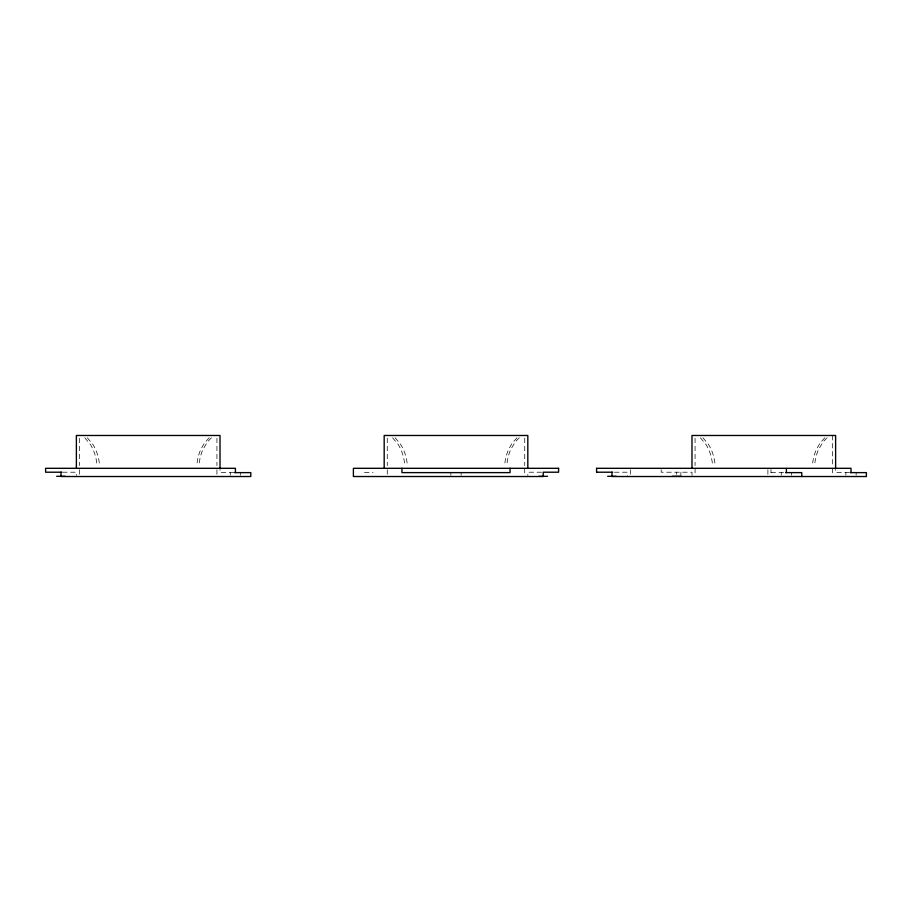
<?xml version="1.0" encoding="UTF-8"?>
<svg xmlns="http://www.w3.org/2000/svg" width="912" height="912" viewBox="0 0 912 912"><rect width="100%" height="100%" fill="white"/><g stroke="black" fill="none" stroke-linecap="round" stroke-linejoin="round"><path stroke-width="0.68" stroke-dasharray="4.56 3.42" d="M209.179 437.783L204.47 443.004L201.028 449A32.775 21.603 -90 0 0 198.953 454.301L198.406 456.194A32.786 23.119 90 0 0 196.832 466.203M211.47 437.783L207.605 441.739L203.205 449A32.775 21.603 -90 0 0 201.13 454.301L200.583 456.194A32.786 23.119 -90 0 0 199.01 466.203M516.979 437.783L512.27 443.004L508.828 449A32.775 21.603 90 0 0 506.753 454.301L506.206 456.194A32.786 23.119 -90 0 0 504.632 466.203M519.27 437.783L515.405 441.739L511.005 449A32.775 21.603 -90 0 0 508.93 454.301L508.383 456.194A32.786 23.119 -90 0 0 506.81 466.203M824.779 437.783L820.07 443.004L816.628 449A32.775 21.603 90 0 0 814.553 454.301L814.006 456.194A32.786 23.119 -90 0 0 812.432 466.203M827.07 437.783L823.205 441.739L818.805 449A32.775 21.603 -90 0 0 816.73 454.301L816.183 456.194A32.786 23.119 -90 0 0 814.61 466.203M62.575 472.211L76.369 472.211L76.38 475.448M541.625 472.211L527.831 472.211L527.82 475.448M614.494 472.211L627.342 472.211L627.353 475.448M364.492 472.416L373.088 472.416M233.768 472.621L220.031 472.621L220.02 469.395M771.005 472.621L784.742 472.621M849.368 472.621L835.631 472.621L835.62 469.395M702.935 437.783L708.419 444.361A32.809 20.178 -90 0 1 710.938 449L711.702 450.699A32.695 21.694 -90 0 1 713.572 456.194L714.062 458.132A32.285 22.891 -90 0 1 715.168 466.203M700.382 437.783L705.877 444.361A32.809 20.178 -90 0 1 708.396 449L709.148 450.699A32.684 21.683 -90 0 1 711.497 458.132L711.896 460.115A32.262 22.88 90 0 1 712.591 466.203M395.135 437.783L400.619 444.361A32.809 20.178 -90 0 1 403.138 449L403.902 450.699A32.695 21.694 -90 0 1 405.772 456.194L406.262 458.132A32.285 22.891 -90 0 1 407.368 466.203M392.582 437.783L398.077 444.361A32.809 20.178 -90 0 1 400.596 449L401.348 450.699A32.684 21.683 -90 0 1 403.697 458.132L404.096 460.115A32.262 22.88 90 0 1 404.791 466.203M87.335 437.783L92.819 444.361A32.809 20.178 -90 0 1 95.338 449L96.102 450.699A32.695 21.694 90 0 1 97.972 456.194L98.462 458.132A32.285 22.891 -90 0 1 99.568 466.203M84.782 437.783L90.277 444.361A32.809 20.178 -90 0 1 92.796 449L93.548 450.699A32.684 21.683 -90 0 1 95.897 458.132L96.296 460.115A32.262 22.88 90 0 1 96.991 466.203M856.14 472.621L856.14 475.22M845.88 472.621L845.88 475.22M832.542 435.48L832.542 465.576M832.519 468.312L832.519 475.152M791.513 472.621L791.513 475.22M781.253 472.621L781.253 475.22M770.993 469.395L770.993 472.621M767.893 469.68L767.893 476.52M695.058 438.216L695.058 465.576M695.081 468.312L695.081 475.152M691.98 475.448L691.98 472.211L661.211 472.211L661.2 468.312M680.899 472.211L680.899 476.315M676.59 472.211L676.59 474.365M630.454 469.68L630.454 475.152M524.742 438.216L524.742 465.576M524.719 468.312L524.719 475.152M461.13 472.621L461.13 475.22M450.87 472.621L450.87 475.22M387.258 438.216L387.258 465.576M387.281 469.68L387.281 475.152M240.54 472.621L240.54 475.22M230.28 472.621L230.28 475.22M216.942 438.216L216.942 465.576M216.919 469.68L216.919 476.52M79.458 438.216L79.458 465.576M79.481 469.68L79.481 476.52"/><path stroke-width="1.37" d="M596.585 468.312L786.383 468.312L786.383 472.621M786.885 468.312L851.01 468.312L851.01 472.621M61.731 472.211L45.611 472.211L45.6 468.312L235.41 468.312L235.41 472.621M596.585 472.211L612.693 472.211M234.669 472.621L250.789 472.621L250.8 476.52L60.99 476.52L60.99 472.211M785.574 472.621L801.762 472.621L801.773 476.52M850.269 472.621L866.389 472.621L866.4 476.52L611.963 476.52L611.963 472.211M56.692 476.315L65.288 476.315M538.912 476.315L547.508 476.315M607.666 476.315L616.261 476.315M672.292 476.315L680.888 476.315M835.62 468.312L835.62 435.48L691.98 435.48L691.98 468.312M596.573 468.312L596.573 472.211M527.82 468.312L527.82 435.48L384.18 435.48L384.18 468.312M510.047 468.312L510.047 472.621L401.953 472.621L401.953 468.312M220.02 468.312L220.02 435.48L76.38 435.48L76.38 468.312M558.589 468.312L353.411 468.312L353.4 476.52L543.21 476.52L543.21 472.211L558.589 472.211L558.6 468.312"/></g></svg>
